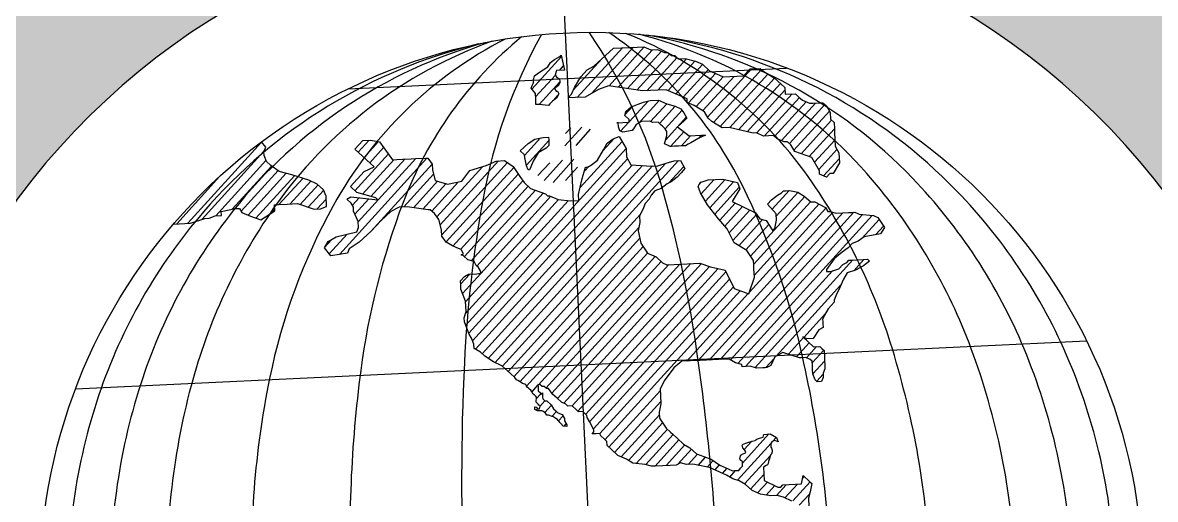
# Model space of a CAD drawing. Header units: metres. Extents: x 125.25 to 127.94, y 109.47 to 110.92.
# Drawn here: x 126.74995 to 126.78834, y 110.6329 to 110.64906 of the extents above; entities that cross this region are included whole.
import ezdxf

# ---------------------------------------------------------------- set-up
doc = ezdxf.new("R2010")
doc.units = ezdxf.units.M
doc.layers.add('ceco.net 83', color=7, linetype='Continuous')

# ---------------------------------------------------------------- blocks, each defined once
blk = doc.blocks.new('A$C14027261')
at = {"layer": 'ceco.net 83', "true_color": 0x000000}
blk.add_hatch(color=18, dxfattribs=at).paths.add_polyline_path([(0.97184, 2.0338), (0, 1.34488), (0.46841, 1.34488, -0.530445), (1.47526, 1.34488), (1.94367, 1.34488)])
at = {"layer": 'ceco.net 83', "color": 18, "true_color": 0x000000}
for p, q in [((0.97184, 1.61193), (0.97184, 1.50747)), ((0.97184, 1.50747), (0.97184, 0.57261)), ((0.96634, 1.48763), (0.9675, 1.48879)), ((0.9675, 1.48879), (0.96984, 1.47597)), ((0.97947, 1.45242), (1.01966, 1.49261)), ((0.99159, 1.45515), (1.02904, 1.49261)), ((0.99474, 1.47825), (1.01197, 1.49261)), ((1.00675, 1.46093), (1.03822, 1.4924)), ((1.01197, 1.49261), (1.03207, 1.49261)), ((1.01457, 1.45936), (1.04494, 1.48973)), ((1.02239, 1.4578), (1.05265, 1.48806)), ((1.03207, 1.49261), (1.03781, 1.49261)), ((1.03781, 1.49261), (1.04356, 1.48973)), ((1.04356, 1.48973), (1.0493, 1.48973)), ((1.0493, 1.48973), (1.05504, 1.48686)), ((0.94128, 1.46116), (0.96772, 1.48759)), ((0.94767, 1.4748), (0.95584, 1.47946)), ((0.95584, 1.47946), (0.95817, 1.48296)), ((0.95817, 1.48296), (0.96167, 1.48529)), ((0.96167, 1.48529), (0.96634, 1.48763)), ((0.96548, 1.47597), (0.96916, 1.47965)), ((0.97632, 1.45865), (1.00181, 1.48414)), ((1.03021, 1.45624), (1.05938, 1.4854)), ((1.03865, 1.45529), (1.06551, 1.48215)), ((1.04804, 1.45529), (1.07347, 1.48072)), ((1.05504, 1.48686), (1.05792, 1.48686)), ((1.05663, 1.4545), (1.08051, 1.47838)), ((1.05792, 1.48686), (1.06079, 1.48399)), ((1.06079, 1.48399), (1.06366, 1.48399)), ((1.06366, 1.48399), (1.06653, 1.48112)), ((1.06653, 1.48112), (1.07228, 1.48112)), ((1.07228, 1.48112), (1.08089, 1.47825)), ((0.78582, 1.46886), (1.15785, 1.46886)), ((0.943, 1.46897), (0.94417, 1.47247)), ((0.943, 1.46664), (0.943, 1.46897)), ((0.94417, 1.47247), (0.94767, 1.4748)), ((0.94417, 1.45466), (0.96177, 1.47226)), ((0.96284, 1.47597), (0.96167, 1.47247)), ((0.96167, 1.47247), (0.96284, 1.47014)), ((0.96984, 1.47597), (0.96284, 1.47597)), ((0.96284, 1.47014), (0.96517, 1.46897)), ((0.96517, 1.46897), (0.96517, 1.46664)), ((0.97751, 1.46103), (0.98325, 1.46964)), ((0.98325, 1.46964), (0.989, 1.47538)), ((0.989, 1.47538), (0.99474, 1.47825)), ((1.06289, 1.45137), (1.08677, 1.47525)), ((1.06915, 1.44824), (1.09146, 1.47056)), ((1.08089, 1.47825), (1.08663, 1.47538)), ((1.08663, 1.47538), (1.09238, 1.46964)), ((1.08897, 1.43053), (1.12809, 1.46964)), ((1.09238, 1.46964), (1.09812, 1.46677)), ((1.12109, 1.4639), (1.12684, 1.46964)), ((1.12684, 1.46964), (1.13545, 1.46964)), ((1.13545, 1.46964), (1.13833, 1.46677)), ((0.94067, 1.46197), (0.94184, 1.4643)), ((0.94417, 1.45731), (0.94067, 1.46197)), ((0.94184, 1.4643), (0.943, 1.46664)), ((0.94683, 1.44793), (0.96517, 1.46627)), ((0.964, 1.46314), (0.9605, 1.46081)), ((0.9605, 1.46081), (0.96167, 1.45847)), ((0.96517, 1.46547), (0.964, 1.46314)), ((0.96517, 1.46664), (0.96517, 1.46547)), ((0.97464, 1.45529), (0.97751, 1.46103)), ((1.00623, 1.46103), (0.99761, 1.45816)), ((1.03494, 1.45529), (1.00623, 1.46103)), ((1.07349, 1.4432), (1.09741, 1.46712)), ((1.07958, 1.4399), (1.10367, 1.464)), ((1.08521, 1.43615), (1.11296, 1.4639)), ((1.0936, 1.42577), (1.13646, 1.46863)), ((1.09812, 1.46677), (1.10386, 1.4639)), ((1.09923, 1.42202), (1.14172, 1.46451)), ((1.10386, 1.4639), (1.12109, 1.4639)), ((1.10729, 1.42069), (1.14729, 1.46068)), ((1.13833, 1.46677), (1.14694, 1.46103)), ((1.14694, 1.46103), (1.15268, 1.45529)), ((0.94417, 1.45264), (0.94417, 1.45731)), ((0.94417, 1.44798), (0.94417, 1.45264)), ((0.95817, 1.45031), (0.95584, 1.44798)), ((0.96167, 1.45264), (0.95817, 1.45031)), ((0.95944, 1.45116), (0.96316, 1.45488)), ((0.96167, 1.45847), (0.96284, 1.45847)), ((0.964, 1.45614), (0.96167, 1.45264)), ((0.96284, 1.45847), (0.964, 1.45614)), ((0.97176, 1.45242), (0.97464, 1.45529)), ((0.97751, 1.45242), (0.97176, 1.45242)), ((0.98612, 1.45242), (0.97751, 1.45242)), ((0.99761, 1.45816), (0.98612, 1.45242)), ((1.05504, 1.45529), (1.03494, 1.45529)), ((1.06079, 1.45242), (1.05504, 1.45529)), ((1.06653, 1.44955), (1.06079, 1.45242)), ((1.07228, 1.44668), (1.06653, 1.44955)), ((1.11459, 1.4186), (1.15198, 1.45599)), ((1.12189, 1.41652), (1.15556, 1.45018)), ((1.15268, 1.45529), (1.15556, 1.45242)), ((1.15556, 1.45242), (1.15556, 1.44668)), ((0.9465, 1.44798), (0.94417, 1.44798)), ((0.95467, 1.44681), (0.9465, 1.44798)), ((0.95584, 1.44798), (0.95467, 1.44681)), ((1.01899, 1.43563), (1.02593, 1.44257)), ((1.02, 1.43865), (1.02467, 1.44215)), ((1.02233, 1.42959), (1.0392, 1.44645)), ((1.02467, 1.44215), (1.03517, 1.44565)), ((1.03008, 1.42795), (1.04863, 1.4465)), ((1.03517, 1.44565), (1.041, 1.44681)), ((1.04051, 1.42899), (1.05489, 1.44337)), ((1.041, 1.44681), (1.048, 1.44681)), ((1.04795, 1.42704), (1.06192, 1.44101)), ((1.048, 1.44681), (1.055, 1.44332)), ((1.055, 1.44332), (1.062, 1.44098)), ((1.062, 1.44098), (1.06667, 1.43865)), ((1.07228, 1.44381), (1.07228, 1.44668)), ((1.07802, 1.44094), (1.07228, 1.44381)), ((1.08663, 1.4352), (1.07802, 1.44094)), ((1.12981, 1.41505), (1.16144, 1.44668)), ((1.13638, 1.41223), (1.1675, 1.44335)), ((1.15556, 1.44668), (1.16417, 1.44668)), ((1.16417, 1.44668), (1.16704, 1.44381)), ((1.16704, 1.44381), (1.16991, 1.44094)), ((1.16991, 1.44094), (1.17566, 1.43807)), ((1.01883, 1.43515), (1.02, 1.43865)), ((1.02233, 1.43165), (1.01883, 1.43515)), ((1.02233, 1.42932), (1.02233, 1.43165)), ((1.05264, 1.42235), (1.06758, 1.43729)), ((1.05266, 1.41299), (1.07094, 1.43127)), ((1.06667, 1.43865), (1.069, 1.43515)), ((1.069, 1.43515), (1.07133, 1.43049)), ((1.07133, 1.43049), (1.069, 1.42816)), ((1.08951, 1.42946), (1.08663, 1.4352)), ((1.14492, 1.41139), (1.17295, 1.43942)), ((1.1505, 1.40759), (1.18098, 1.43807)), ((1.15717, 1.40488), (1.18876, 1.43646)), ((1.16072, 1.39904), (1.19231, 1.43062)), ((1.17566, 1.43807), (1.17853, 1.43807)), ((1.17853, 1.43807), (1.18427, 1.43807)), ((1.18427, 1.43807), (1.18714, 1.43807)), ((1.18714, 1.43807), (1.19002, 1.4352)), ((1.19002, 1.4352), (1.19289, 1.42946)), ((0.6446, 1.36157), (0.71035, 1.42732)), ((0.71368, 1.42289), (0.71027, 1.42743)), ((0.71192, 1.41938), (0.71368, 1.42289)), ((0.78905, 1.41763), (0.79606, 1.42464)), ((0.79178, 1.4149), (0.80153, 1.42464)), ((0.79606, 1.42464), (0.80307, 1.42464)), ((0.79648, 1.4102), (0.80934, 1.42307)), ((0.80307, 1.42464), (0.81008, 1.42289)), ((0.81008, 1.42289), (0.81359, 1.41763)), ((0.96704, 1.41183), (0.9822, 1.42699)), ((0.96809, 1.42227), (0.97281, 1.42699)), ((0.97642, 1.41183), (0.98946, 1.42487)), ((1.01183, 1.42932), (1.02233, 1.42932)), ((1.013, 1.42932), (1.01183, 1.42932)), ((1.013, 1.42582), (1.013, 1.42932)), ((1.01417, 1.42233), (1.013, 1.42582)), ((1.0165, 1.42116), (1.01417, 1.42233)), ((1.01477, 1.42202), (1.02207, 1.42932)), ((1.02467, 1.42233), (1.0165, 1.42116)), ((1.02442, 1.42229), (1.02625, 1.42412)), ((1.02583, 1.42349), (1.02467, 1.42233)), ((1.02817, 1.42699), (1.02583, 1.42349)), ((1.03283, 1.42932), (1.02817, 1.42699)), ((1.03983, 1.42932), (1.03283, 1.42932)), ((1.04217, 1.42816), (1.03983, 1.42932)), ((1.04683, 1.42816), (1.04217, 1.42816)), ((1.048, 1.42699), (1.04683, 1.42816)), ((1.04917, 1.42582), (1.048, 1.42699)), ((1.05033, 1.42466), (1.04917, 1.42582)), ((1.0515, 1.42349), (1.05033, 1.42466)), ((1.05267, 1.42233), (1.0515, 1.42349)), ((1.05383, 1.41999), (1.05267, 1.42233)), ((1.069, 1.42816), (1.06317, 1.42349)), ((1.06317, 1.42349), (1.0725, 1.41533)), ((1.09238, 1.42659), (1.08951, 1.42946)), ((1.10099, 1.42085), (1.09238, 1.42659)), ((1.10674, 1.42085), (1.10099, 1.42085)), ((1.12684, 1.4151), (1.10674, 1.42085)), ((1.16677, 1.3957), (1.19384, 1.42277)), ((1.19289, 1.42946), (1.19289, 1.42372)), ((1.19289, 1.42372), (1.19576, 1.42085)), ((1.19576, 1.42085), (1.19576, 1.4151)), ((0.65675, 1.36433), (0.71204, 1.41962)), ((0.66863, 1.36682), (0.71336, 1.41156)), ((0.71192, 1.41588), (0.71192, 1.41938)), ((0.71368, 1.41062), (0.71192, 1.41588)), ((0.78746, 1.38242), (0.81722, 1.41218)), ((0.80482, 1.40186), (0.78905, 1.41763)), ((0.80117, 1.40551), (0.81347, 1.41781)), ((0.81359, 1.41763), (0.8206, 1.40712)), ((0.929, 1.4095), (0.936, 1.41533)), ((0.9325, 1.40545), (0.94669, 1.41964)), ((0.93359, 1.39715), (0.9535, 1.41707)), ((0.936, 1.41533), (0.94184, 1.41883)), ((0.94184, 1.41883), (0.94884, 1.41999)), ((0.94884, 1.41999), (0.9535, 1.41999)), ((0.9535, 1.413), (0.95117, 1.41066)), ((0.9535, 1.41999), (0.9535, 1.41766)), ((0.9535, 1.41766), (0.9535, 1.413)), ((0.97825, 1.37612), (1.01553, 1.41339)), ((0.99866, 1.40591), (1.00887, 1.41612)), ((0.99938, 1.40712), (1.00289, 1.41238)), ((1.00289, 1.41238), (1.00815, 1.41588)), ((1.00815, 1.41588), (1.01341, 1.41763)), ((1.01341, 1.41763), (1.01866, 1.40712)), ((1.0515, 1.4095), (1.05383, 1.41649)), ((1.05383, 1.41883), (1.05383, 1.41999)), ((1.05383, 1.41649), (1.05383, 1.41883)), ((1.05623, 1.40717), (1.06817, 1.41911)), ((1.06561, 1.40717), (1.07377, 1.41533)), ((1.0725, 1.41533), (1.083, 1.41533)), ((1.08067, 1.413), (1.07367, 1.4095)), ((1.0865, 1.41533), (1.08067, 1.413)), ((1.08093, 1.4131), (1.08316, 1.41533)), ((1.083, 1.41533), (1.0865, 1.41533)), ((1.12971, 1.4151), (1.12684, 1.4151)), ((1.13545, 1.41223), (1.12971, 1.4151)), ((1.14407, 1.41223), (1.13545, 1.41223)), ((1.14694, 1.40936), (1.14407, 1.41223)), ((1.17347, 1.39302), (1.19576, 1.41531)), ((1.19576, 1.4151), (1.19576, 1.41223)), ((1.19576, 1.41223), (1.19576, 1.40649)), ((0.68288, 1.37169), (0.71783, 1.40664)), ((0.69031, 1.36973), (0.72319, 1.40262)), ((0.71718, 1.40712), (0.71368, 1.41062)), ((0.72419, 1.40186), (0.71718, 1.40712)), ((0.73471, 1.39836), (0.72419, 1.40186)), ((0.77177, 1.32919), (0.8497, 1.40712)), ((0.78905, 1.35585), (0.84032, 1.40712)), ((0.79371, 1.37929), (0.82155, 1.40712)), ((0.79606, 1.39836), (0.80482, 1.40186)), ((0.79932, 1.34735), (0.85387, 1.4019)), ((0.80075, 1.37694), (0.83093, 1.40712)), ((0.8206, 1.40712), (0.8241, 1.40712)), ((0.8241, 1.40712), (0.82936, 1.40712)), ((0.82936, 1.40712), (0.83637, 1.40712)), ((0.83637, 1.40712), (0.83988, 1.40712)), ((0.83988, 1.40712), (0.84864, 1.40712)), ((0.84864, 1.40712), (0.85039, 1.40712)), ((0.85039, 1.40712), (0.8539, 1.40186)), ((0.8539, 1.40186), (0.8539, 1.39661)), ((0.85831, 1.35003), (0.91015, 1.40186)), ((0.87582, 1.2643), (1.01866, 1.40714)), ((0.89947, 1.39836), (0.90824, 1.40186)), ((0.90824, 1.40186), (0.91525, 1.40186)), ((0.91525, 1.40186), (0.92226, 1.39661)), ((0.9325, 1.406), (0.929, 1.4095)), ((0.9325, 1.40367), (0.9325, 1.406)), ((0.93367, 1.39667), (0.9325, 1.40367)), ((0.94417, 1.40717), (0.9395, 1.40017)), ((0.95117, 1.41066), (0.94417, 1.40717)), ((0.99413, 1.39836), (0.99938, 1.40712)), ((1.01866, 1.40712), (1.01866, 1.40011)), ((1.05383, 1.40833), (1.0515, 1.4095)), ((1.05617, 1.40717), (1.05383, 1.40833)), ((1.05733, 1.40717), (1.05617, 1.40717)), ((1.05967, 1.40717), (1.05733, 1.40717)), ((1.06317, 1.40717), (1.05967, 1.40717)), ((1.0655, 1.40717), (1.06317, 1.40717)), ((1.069, 1.40717), (1.0655, 1.40717)), ((1.07133, 1.40833), (1.069, 1.40717)), ((1.07367, 1.4095), (1.07133, 1.40833)), ((1.15268, 1.40649), (1.14694, 1.40936)), ((1.15556, 1.40649), (1.15268, 1.40649)), ((1.15843, 1.40362), (1.15556, 1.40649)), ((1.1613, 1.39788), (1.15843, 1.40362)), ((1.17777, 1.38793), (1.19576, 1.40592)), ((1.19576, 1.40649), (1.19576, 1.40075)), ((0.63522, 1.36157), (0.67378, 1.40013)), ((0.69599, 1.36603), (0.72992, 1.39996)), ((0.70256, 1.36321), (0.73689, 1.39754)), ((0.72256, 1.37383), (0.74372, 1.39498)), ((0.73195, 1.37383), (0.75039, 1.39227)), ((0.74873, 1.3931), (0.73471, 1.39836)), ((0.75574, 1.3896), (0.74873, 1.3931)), ((0.78379, 1.3861), (0.79606, 1.39836)), ((0.82818, 1.36682), (0.85458, 1.39322)), ((0.8539, 1.39661), (0.85565, 1.38785)), ((0.85583, 1.35693), (0.89652, 1.39762)), ((0.85916, 1.34149), (0.9177, 1.40003)), ((0.86253, 1.33548), (0.92279, 1.39573)), ((0.87817, 1.25726), (1.01945, 1.39854)), ((0.87844, 1.3861), (0.88545, 1.39486)), ((0.88095, 1.25066), (1.02328, 1.39299)), ((0.88309, 1.24342), (1.03182, 1.39214)), ((0.88545, 1.39486), (0.89947, 1.39836)), ((0.89352, 1.23507), (1.05141, 1.39296)), ((0.89907, 1.23124), (1.06269, 1.39486)), ((0.92226, 1.39661), (0.92752, 1.38785)), ((0.93484, 1.39317), (0.93367, 1.39667)), ((0.936, 1.39317), (0.93484, 1.39317)), ((0.93717, 1.3955), (0.936, 1.39317)), ((0.9395, 1.40017), (0.93717, 1.3955)), ((0.943, 1.38779), (0.95342, 1.39821)), ((0.94795, 1.38336), (0.9645, 1.39991)), ((0.95549, 1.38151), (0.97415, 1.40017)), ((0.96599, 1.38263), (0.97684, 1.39347)), ((0.9801, 1.38259), (0.98361, 1.3931)), ((0.98249, 1.38974), (0.98634, 1.3936)), ((0.98361, 1.3931), (0.98536, 1.3931)), ((0.98536, 1.3931), (0.98887, 1.39486)), ((0.98887, 1.39486), (0.99413, 1.39836)), ((1.01866, 1.40011), (1.02217, 1.3931)), ((1.02217, 1.3931), (1.0397, 1.39135)), ((1.04496, 1.39135), (1.05197, 1.3931)), ((1.05197, 1.3931), (1.05898, 1.39486)), ((1.05898, 1.39486), (1.06424, 1.39486)), ((1.06424, 1.39486), (1.06774, 1.38785)), ((1.17566, 1.39214), (1.1613, 1.39788)), ((1.1814, 1.38066), (1.17566, 1.39214)), ((1.1809, 1.38167), (1.19717, 1.39794)), ((1.19576, 1.40075), (1.19863, 1.39501)), ((1.19863, 1.39501), (1.19863, 1.3864)), ((0.74048, 1.37298), (0.75642, 1.38892)), ((0.74731, 1.37042), (0.76106, 1.38417)), ((0.761, 1.38434), (0.75574, 1.3896)), ((0.76275, 1.37909), (0.761, 1.38434)), ((0.78905, 1.38084), (0.78379, 1.3861)), ((0.83649, 1.36575), (0.85785, 1.38711)), ((0.84431, 1.36419), (0.86489, 1.38477)), ((0.85161, 1.3621), (0.87513, 1.38562)), ((0.85565, 1.38785), (0.86617, 1.38434)), ((0.86617, 1.38434), (0.87844, 1.3861)), ((0.86812, 1.33168), (0.92631, 1.38987)), ((0.87438, 1.32856), (0.92998, 1.38416)), ((0.88847, 1.23941), (1.04041, 1.39135)), ((0.92752, 1.38785), (0.93102, 1.38259)), ((0.93102, 1.38259), (0.93628, 1.37734)), ((0.9766, 1.37033), (0.9801, 1.38259)), ((1.0397, 1.39135), (1.04496, 1.39135)), ((1.05363, 1.37642), (1.06685, 1.38963)), ((1.06424, 1.38434), (1.06073, 1.38084)), ((1.06774, 1.38785), (1.06424, 1.38434)), ((1.18473, 1.37612), (1.19863, 1.39002)), ((1.19863, 1.3864), (1.19289, 1.37779)), ((0.71893, 1.36858), (0.71893, 1.37383)), ((0.71893, 1.37383), (0.72244, 1.37383)), ((0.72244, 1.37383), (0.72945, 1.37383)), ((0.72945, 1.37383), (0.73821, 1.37383)), ((0.73821, 1.37383), (0.75224, 1.36858)), ((0.75485, 1.36858), (0.76275, 1.37648)), ((0.76275, 1.37033), (0.76275, 1.37909)), ((0.78028, 1.37558), (0.78379, 1.37734)), ((0.78379, 1.37208), (0.78028, 1.37558)), ((0.78045, 1.37541), (0.78097, 1.37593)), ((0.78379, 1.37734), (0.80657, 1.37383)), ((0.7847, 1.37027), (0.7907, 1.37627)), ((0.7865, 1.36268), (0.79884, 1.37502)), ((0.80482, 1.37558), (0.78905, 1.38084)), ((0.80657, 1.37383), (0.80482, 1.37558)), ((0.87746, 1.32225), (0.93441, 1.37921)), ((0.88313, 1.31854), (0.94024, 1.37564)), ((0.88772, 1.31375), (0.94681, 1.37283)), ((0.93628, 1.37734), (0.94855, 1.37208)), ((1.05197, 1.37558), (1.04671, 1.37208)), ((1.05547, 1.37734), (1.05197, 1.37558)), ((1.06073, 1.38084), (1.05547, 1.37734)), ((1.07826, 1.37208), (1.08001, 1.37558)), ((1.07907, 1.3737), (1.08127, 1.3759)), ((1.08001, 1.37558), (1.08702, 1.37734)), ((1.08054, 1.36578), (1.09209, 1.37734)), ((1.08367, 1.35952), (1.10099, 1.37685)), ((1.08702, 1.37734), (1.09929, 1.37734)), ((1.08718, 1.35365), (1.10829, 1.37477)), ((1.09929, 1.37734), (1.11156, 1.37383)), ((1.11156, 1.37383), (1.11332, 1.36858)), ((1.1814, 1.37779), (1.1814, 1.38066)), ((1.18714, 1.37492), (1.1814, 1.37779)), ((1.19002, 1.37779), (1.18714, 1.37492)), ((1.19289, 1.37779), (1.19002, 1.37779)), ((0.64707, 1.36157), (0.65934, 1.36507)), ((0.65934, 1.36507), (0.66284, 1.36507)), ((0.66284, 1.36507), (0.6681, 1.36682)), ((0.6681, 1.36682), (0.67336, 1.36682)), ((0.67336, 1.37033), (0.68563, 1.37208)), ((0.67336, 1.36682), (0.67336, 1.37033)), ((0.68563, 1.37208), (0.68914, 1.37208)), ((0.68914, 1.37208), (0.69089, 1.36858)), ((0.69089, 1.36858), (0.6979, 1.36507)), ((0.6979, 1.36507), (0.70666, 1.36157)), ((0.70666, 1.36157), (0.71893, 1.36858)), ((0.71514, 1.36641), (0.71893, 1.3702)), ((0.75224, 1.36858), (0.7575, 1.36858)), ((0.7575, 1.36858), (0.76275, 1.37033)), ((0.78554, 1.36858), (0.78379, 1.37208)), ((0.78554, 1.36507), (0.78554, 1.36858)), ((0.78905, 1.35631), (0.78554, 1.36507)), ((0.81709, 1.36332), (0.80833, 1.35631)), ((0.8241, 1.36682), (0.81709, 1.36332)), ((0.83111, 1.36682), (0.8241, 1.36682)), ((0.84864, 1.36332), (0.83111, 1.36682)), ((0.85039, 1.36332), (0.84864, 1.36332)), ((0.8539, 1.35982), (0.85039, 1.36332)), ((0.8761, 1.27397), (0.96755, 1.36541)), ((0.87669, 1.28394), (0.9595, 1.36675)), ((0.89071, 1.30735), (0.95315, 1.36978)), ((0.94855, 1.37208), (0.95031, 1.37033)), ((0.95031, 1.37033), (0.95206, 1.37033)), ((0.95206, 1.37033), (0.95907, 1.36682)), ((0.95907, 1.36682), (0.96959, 1.36507)), ((0.96959, 1.36507), (0.9766, 1.36507)), ((0.9766, 1.36507), (0.9766, 1.37033)), ((1.03619, 1.36332), (1.03269, 1.35982)), ((1.03795, 1.36682), (1.03619, 1.36332)), ((1.04145, 1.37033), (1.03795, 1.36682)), ((1.04671, 1.37208), (1.04145, 1.37033)), ((1.08001, 1.36682), (1.07826, 1.37208)), ((1.08527, 1.35631), (1.08001, 1.36682)), ((1.09109, 1.34817), (1.11286, 1.36995)), ((1.11332, 1.36858), (1.10631, 1.35806)), ((1.13979, 1.34995), (1.15491, 1.36507)), ((1.14311, 1.34389), (1.16249, 1.36326)), ((1.14487, 1.36157), (1.14837, 1.36332)), ((1.14837, 1.36332), (1.15013, 1.36507)), ((1.15013, 1.36507), (1.15188, 1.36507)), ((1.15188, 1.36507), (1.15538, 1.36507)), ((1.15538, 1.36507), (1.1624, 1.36332)), ((1.1624, 1.36332), (1.16765, 1.35982)), ((0.63256, 1.36157), (0.64707, 1.36157)), ((0.78905, 1.35106), (0.78905, 1.35631)), ((0.80833, 1.35631), (0.79956, 1.34755)), ((0.85741, 1.35456), (0.8539, 1.35982)), ((0.85916, 1.3458), (0.85741, 1.35456)), ((1.03093, 1.35631), (1.02743, 1.3493)), ((1.03269, 1.35982), (1.03093, 1.35631)), ((1.09404, 1.34405), (1.08527, 1.35631)), ((1.09506, 1.34276), (1.10893, 1.35663)), ((1.10631, 1.35806), (1.12559, 1.34755)), ((1.11975, 1.31114), (1.16804, 1.35943)), ((1.12208, 1.30409), (1.17273, 1.35474)), ((1.1361, 1.35456), (1.13961, 1.35806)), ((1.14311, 1.3458), (1.1361, 1.35456)), ((1.13961, 1.35806), (1.14487, 1.36157)), ((1.16765, 1.35982), (1.17291, 1.35456)), ((1.17291, 1.35456), (1.17642, 1.35456)), ((1.17642, 1.35456), (1.18518, 1.3493)), ((0.76275, 1.34054), (0.76977, 1.34405)), ((0.76321, 1.33001), (0.77912, 1.34592)), ((0.76977, 1.34405), (0.78729, 1.34755)), ((0.78729, 1.34755), (0.78905, 1.35106)), ((0.79956, 1.34755), (0.78905, 1.33879)), ((0.85916, 1.34054), (0.85916, 1.3458)), ((0.90518, 1.22797), (1.02834, 1.35112)), ((1.02743, 1.34405), (1.02568, 1.33704)), ((1.02743, 1.3493), (1.02743, 1.34405)), ((1.07106, 1.22491), (1.19114, 1.34498)), ((1.08045, 1.22491), (1.19958, 1.34405)), ((1.08983, 1.22491), (1.20897, 1.34405)), ((1.10105, 1.33529), (1.09404, 1.34405)), ((1.09924, 1.33755), (1.115, 1.35332)), ((1.10264, 1.33157), (1.12108, 1.35001)), ((1.10546, 1.325), (1.12655, 1.3461)), ((1.11732, 1.28056), (1.18548, 1.34871)), ((1.12208, 1.2947), (1.17987, 1.35249)), ((1.12559, 1.34755), (1.12909, 1.3423)), ((1.14311, 1.34054), (1.14311, 1.3458)), ((1.18518, 1.3493), (1.18693, 1.3458)), ((1.18693, 1.3458), (1.18869, 1.3458)), ((1.18869, 1.3458), (1.19395, 1.34405)), ((1.19395, 1.34405), (1.20446, 1.34405)), ((1.20446, 1.34405), (1.20797, 1.34405)), ((1.20797, 1.34405), (1.20972, 1.34405)), ((1.20972, 1.34405), (1.21323, 1.3423)), ((0.75925, 1.33529), (0.76275, 1.34054)), ((0.76451, 1.32828), (0.75925, 1.33529)), ((0.75954, 1.33573), (0.76596, 1.34215)), ((0.78905, 1.33879), (0.78028, 1.33354)), ((0.86266, 1.33529), (0.85916, 1.34054)), ((0.86792, 1.33178), (0.86266, 1.33529)), ((0.90988, 1.22327), (1.02635, 1.33975)), ((1.02568, 1.33704), (1.02743, 1.32653)), ((1.09855, 1.22424), (1.21618, 1.34187)), ((1.10631, 1.32302), (1.10105, 1.33529)), ((1.10453, 1.22083), (1.22439, 1.3407)), ((1.11024, 1.3204), (1.13138, 1.34154)), ((1.11587, 1.31665), (1.13638, 1.33716)), ((1.12909, 1.3423), (1.13435, 1.34054)), ((1.13435, 1.34054), (1.13961, 1.33178)), ((1.14136, 1.33354), (1.14311, 1.34054)), ((1.21323, 1.3423), (1.2255, 1.34054)), ((1.21484, 1.32176), (1.23008, 1.337)), ((1.2255, 1.34054), (1.229, 1.33879)), ((1.229, 1.33879), (1.23426, 1.33003)), ((0.77853, 1.33003), (0.76451, 1.32828)), ((0.78028, 1.33354), (0.77853, 1.33003)), ((0.87143, 1.33003), (0.86792, 1.33178)), ((0.87493, 1.32828), (0.87143, 1.33003)), ((0.87669, 1.32478), (0.87493, 1.32828)), ((0.87493, 1.3239), (0.87669, 1.32478)), ((0.91457, 1.21858), (1.02673, 1.33074)), ((1.02743, 1.32653), (1.03269, 1.31777)), ((1.13961, 1.33178), (1.14136, 1.33354)), ((1.23076, 1.32478), (1.21673, 1.32302)), ((1.22674, 1.32427), (1.2336, 1.33114)), ((1.23426, 1.33003), (1.23076, 1.32478)), ((0.87669, 1.32302), (0.87493, 1.3239)), ((0.88019, 1.31952), (0.87669, 1.32302)), ((0.88545, 1.31777), (0.88019, 1.31952)), ((0.8872, 1.31426), (0.88545, 1.31777)), ((0.91943, 1.21406), (1.02911, 1.32373)), ((0.92493, 1.21017), (1.03263, 1.31787)), ((1.03269, 1.31777), (1.0397, 1.31426)), ((1.11682, 1.31602), (1.10631, 1.32302)), ((1.12208, 1.30726), (1.11682, 1.31602)), ((1.20622, 1.31777), (1.20271, 1.31426)), ((1.21147, 1.31952), (1.20622, 1.31777)), ((1.21673, 1.32302), (1.21147, 1.31952)), ((0.87318, 1.2992), (0.88123, 1.30726)), ((0.87448, 1.29111), (0.89062, 1.30726)), ((0.87669, 1.3055), (0.88019, 1.30726)), ((0.88019, 1.30726), (0.8872, 1.30726)), ((0.88896, 1.31251), (0.8872, 1.31426)), ((0.8872, 1.30726), (0.88896, 1.30726)), ((0.89071, 1.30901), (0.88896, 1.31251)), ((0.88896, 1.30726), (0.89071, 1.30726)), ((0.89071, 1.30726), (0.89071, 1.30901)), ((0.93504, 1.2109), (1.03884, 1.31469)), ((0.94123, 1.2077), (1.04375, 1.31022)), ((0.9461, 1.20319), (1.05017, 1.30726)), ((0.95062, 1.19832), (1.05955, 1.30726)), ((0.95581, 1.19413), (1.06894, 1.30726)), ((0.96263, 1.19156), (1.07781, 1.30674)), ((1.0397, 1.31426), (1.04496, 1.30901)), ((1.04496, 1.30901), (1.04846, 1.30726)), ((1.04846, 1.30726), (1.06073, 1.30726)), ((1.06073, 1.30726), (1.07125, 1.30726)), ((1.07125, 1.30726), (1.07651, 1.30726)), ((1.07651, 1.30726), (1.08527, 1.30375)), ((1.12208, 1.30375), (1.12208, 1.30726)), ((1.19745, 1.31076), (1.19044, 1.3055)), ((1.20271, 1.31426), (1.19745, 1.31076)), ((0.87318, 1.302), (0.87669, 1.3055)), ((0.87318, 1.2985), (0.87318, 1.302)), ((0.87318, 1.29499), (0.87318, 1.2985)), ((0.96733, 1.18687), (1.08451, 1.30406)), ((0.97377, 1.18393), (1.09174, 1.3019)), ((0.97668, 1.17745), (1.09814, 1.29891)), ((1.08527, 1.30375), (1.09754, 1.30025)), ((1.09754, 1.30025), (1.10455, 1.28448)), ((1.11904, 1.21658), (1.20622, 1.30375)), ((1.12208, 1.30025), (1.12208, 1.30375)), ((1.12208, 1.29324), (1.12208, 1.30025)), ((1.19044, 1.3055), (1.18343, 1.29674)), ((1.18343, 1.29674), (1.18343, 1.29499)), ((1.18693, 1.29499), (1.19395, 1.29674)), ((1.19395, 1.29674), (1.19745, 1.30025)), ((1.19745, 1.30025), (1.20096, 1.302)), ((1.20096, 1.302), (1.20271, 1.30375)), ((1.20271, 1.30375), (1.20446, 1.30375)), ((1.20446, 1.30375), (1.21498, 1.30375)), ((1.20646, 1.29462), (1.2156, 1.30375)), ((1.21498, 1.2985), (1.20797, 1.29499)), ((1.21498, 1.30375), (1.21849, 1.30375)), ((1.22024, 1.302), (1.21498, 1.2985)), ((1.21849, 1.30375), (1.22024, 1.302)), ((0.87669, 1.28448), (0.87318, 1.29499)), ((0.97981, 1.1712), (1.10102, 1.29241)), ((1.11098, 1.2179), (1.18845, 1.29537)), ((1.11682, 1.27922), (1.12208, 1.29324)), ((1.18343, 1.29499), (1.18693, 1.29499)), ((1.19745, 1.28798), (1.19395, 1.28098)), ((1.20096, 1.29324), (1.19745, 1.28798)), ((1.20797, 1.29499), (1.20096, 1.29324)), ((0.87669, 1.27572), (0.87669, 1.28448)), ((0.98509, 1.1671), (1.10391, 1.28592)), ((0.98904, 1.16166), (1.10967, 1.28229)), ((1.06168, 1.22491), (1.11624, 1.27947)), ((1.10455, 1.28448), (1.11682, 1.27922)), ((1.13742, 1.22557), (1.19507, 1.28322)), ((1.19395, 1.28098), (1.19044, 1.27397)), ((0.87493, 1.27046), (0.87669, 1.27572)), ((0.87493, 1.26696), (0.87493, 1.27046)), ((1.18869, 1.26871), (1.18343, 1.26346)), ((1.19044, 1.27397), (1.18869, 1.27046)), ((1.18869, 1.27046), (1.18869, 1.26871)), ((0.87669, 1.2617), (0.87493, 1.26696)), ((0.87844, 1.25645), (0.87669, 1.2617)), ((1.16149, 1.24026), (1.1809, 1.25967)), ((1.17992, 1.2582), (1.17817, 1.2547)), ((1.18343, 1.26346), (1.17992, 1.2582)), ((0.88019, 1.25294), (0.87844, 1.25645)), ((0.88195, 1.24769), (0.88019, 1.25294)), ((1.17817, 1.2547), (1.17817, 1.25294)), ((1.17817, 1.25294), (1.17817, 1.25119)), ((1.17817, 1.25119), (1.17817, 1.24769)), ((0.88195, 1.24418), (0.88195, 1.24769)), ((0.8872, 1.24068), (0.88195, 1.24418)), ((0.89071, 1.23718), (0.8872, 1.24068)), ((1.14787, 1.22663), (1.16128, 1.24004)), ((1.16415, 1.23893), (1.16064, 1.24068)), ((1.16064, 1.24068), (1.16941, 1.23192)), ((1.16941, 1.23893), (1.16415, 1.23893)), ((1.17467, 1.24594), (1.16941, 1.23893)), ((1.17817, 1.24769), (1.17467, 1.24594)), ((0.89772, 1.23192), (0.89071, 1.23718)), ((0.90473, 1.22842), (0.89772, 1.23192)), ((1.15469, 1.22408), (1.16597, 1.23535)), ((1.16291, 1.2229), (1.17192, 1.23192)), ((1.16941, 1.23192), (1.17467, 1.23192)), ((1.17467, 1.23192), (1.17642, 1.23017)), ((1.17642, 1.23017), (1.17817, 1.22842)), ((0.54301, 1.22605), (1.40066, 1.22605)), ((0.91174, 1.22141), (0.90473, 1.22842)), ((0.91525, 1.2179), (0.91174, 1.22141)), ((1.05022, 1.21966), (1.04145, 1.20914)), ((1.05723, 1.22491), (1.05022, 1.21966)), ((1.06424, 1.22491), (1.05723, 1.22491)), ((1.073, 1.22491), (1.06424, 1.22491)), ((1.08878, 1.22491), (1.073, 1.22491)), ((1.09754, 1.22491), (1.08878, 1.22491)), ((1.1028, 1.22141), (1.09754, 1.22491)), ((1.10806, 1.21966), (1.1028, 1.22141)), ((1.10806, 1.2179), (1.10806, 1.21966)), ((1.128, 1.21615), (1.13545, 1.2236)), ((1.13435, 1.22141), (1.1326, 1.2179)), ((1.1361, 1.22491), (1.13435, 1.22141)), ((1.14311, 1.22842), (1.1361, 1.22491)), ((1.15714, 1.22316), (1.14311, 1.22842)), ((1.15889, 1.22316), (1.15714, 1.22316)), ((1.1624, 1.22316), (1.15889, 1.22316)), ((1.1659, 1.22141), (1.1624, 1.22316)), ((1.16765, 1.21966), (1.1659, 1.22141)), ((1.16765, 1.21826), (1.17799, 1.2286)), ((1.16765, 1.21615), (1.16765, 1.21966)), ((1.16772, 1.20895), (1.17817, 1.2194)), ((1.17817, 1.22842), (1.17817, 1.22316)), ((1.17817, 1.22316), (1.17817, 1.21265)), ((0.91664, 1.21582), (0.91525, 1.2179)), ((0.91705, 1.21561), (0.91664, 1.21582)), ((0.91795, 1.21516), (0.91705, 1.21561)), ((0.92154, 1.21247), (0.91795, 1.21516)), ((0.92423, 1.21158), (0.92154, 1.21247)), ((0.92468, 1.21068), (0.92423, 1.21158)), ((0.92558, 1.20889), (0.92468, 1.21068)), ((0.92911, 1.20497), (0.93453, 1.21039)), ((0.93628, 1.2109), (0.93453, 1.2109)), ((0.93453, 1.2109), (0.93453, 1.20914)), ((0.93804, 1.20914), (0.93628, 1.2109)), ((1.11507, 1.2179), (1.10806, 1.2179)), ((1.12033, 1.21615), (1.11507, 1.2179)), ((1.12559, 1.21615), (1.12033, 1.21615)), ((1.12734, 1.21615), (1.12559, 1.21615)), ((1.12909, 1.21615), (1.12734, 1.21615)), ((1.1326, 1.2179), (1.12909, 1.21615)), ((1.16765, 1.21265), (1.16765, 1.21615)), ((1.16765, 1.20914), (1.16765, 1.21265)), ((1.17817, 1.21265), (1.17642, 1.20914)), ((0.92647, 1.20844), (0.92558, 1.20889)), ((0.92737, 1.20754), (0.92647, 1.20844)), ((0.92827, 1.20664), (0.92737, 1.20754)), ((0.92872, 1.20575), (0.92827, 1.20664)), ((0.93006, 1.20305), (0.92872, 1.20575)), ((0.93096, 1.20261), (0.93006, 1.20305)), ((0.93141, 1.20216), (0.93096, 1.20261)), ((0.93186, 1.20171), (0.93141, 1.20216)), ((0.93231, 1.20126), (0.93186, 1.20171)), ((0.93276, 1.20036), (0.93231, 1.20126)), ((0.9327, 1.19917), (0.93628, 1.20275)), ((0.93276, 1.19947), (0.93276, 1.20036)), ((0.93453, 1.20914), (0.93453, 1.20564)), ((0.93453, 1.20564), (0.93628, 1.20389)), ((0.93628, 1.20389), (0.93628, 1.20214)), ((0.93628, 1.20214), (0.93804, 1.20389)), ((0.93979, 1.20914), (0.93804, 1.20914)), ((0.93804, 1.20389), (0.93804, 1.20038)), ((0.93804, 1.20038), (0.93804, 1.19863)), ((0.94154, 1.20739), (0.93979, 1.20914)), ((0.94329, 1.20739), (0.94154, 1.20739)), ((0.9468, 1.20214), (0.94329, 1.20739)), ((0.95031, 1.19863), (0.9468, 1.20214)), ((0.99199, 1.15522), (1.03795, 1.20118)), ((1.04145, 1.20914), (1.03795, 1.20214)), ((1.03795, 1.20214), (1.03795, 1.19688)), ((1.16941, 1.20389), (1.16765, 1.20914)), ((1.17116, 1.20214), (1.16941, 1.20389)), ((1.17073, 1.20257), (1.17642, 1.20826)), ((1.17467, 1.20214), (1.17116, 1.20214)), ((1.17642, 1.20564), (1.17467, 1.20214)), ((1.17642, 1.20914), (1.17642, 1.20564)), ((0.93096, 1.19139), (0.93096, 1.19229)), ((0.93096, 1.19229), (0.93141, 1.19229)), ((0.93096, 1.19005), (0.93096, 1.19139)), ((0.93141, 1.19229), (0.93231, 1.19184)), ((0.93221, 1.1893), (0.93364, 1.19073)), ((0.93231, 1.19722), (0.93276, 1.19947)), ((0.93231, 1.19633), (0.93231, 1.19722)), ((0.9341, 1.19453), (0.93231, 1.19633)), ((0.93231, 1.19184), (0.93321, 1.19095)), ((0.93321, 1.19095), (0.9341, 1.1905)), ((0.93455, 1.19364), (0.9341, 1.19453)), ((0.9341, 1.1905), (0.935, 1.1905)), ((0.93545, 1.19319), (0.93455, 1.19364)), ((0.935, 1.1905), (0.93545, 1.19274)), ((0.9354, 1.19248), (0.93979, 1.19688)), ((0.93545, 1.19274), (0.93545, 1.19319)), ((0.93804, 1.19863), (0.93979, 1.19688)), ((0.93928, 1.18698), (0.94526, 1.19296)), ((0.93979, 1.19688), (0.94154, 1.19688)), ((0.94154, 1.19688), (0.94505, 1.19338)), ((0.94505, 1.19338), (0.9468, 1.18987)), ((0.95381, 1.19513), (0.95031, 1.19863)), ((0.95732, 1.19338), (0.95381, 1.19513)), ((0.95907, 1.19162), (0.95732, 1.19338)), ((0.96257, 1.19162), (0.95907, 1.19162)), ((0.96608, 1.18812), (0.96257, 1.19162)), ((0.99668, 1.15053), (1.03795, 1.19179)), ((1.03795, 1.19688), (1.03795, 1.18987)), ((0.93321, 1.1887), (0.93096, 1.19005)), ((0.93679, 1.1887), (0.93321, 1.1887)), ((0.93769, 1.18825), (0.93679, 1.1887)), ((0.93994, 1.18646), (0.93769, 1.18825)), ((0.94038, 1.18556), (0.93994, 1.18646)), ((0.94083, 1.18467), (0.94038, 1.18556)), ((0.94218, 1.18467), (0.94083, 1.18467)), ((0.94532, 1.18332), (0.94218, 1.18467)), ((0.9451, 1.18342), (0.94918, 1.18749)), ((0.94622, 1.18332), (0.94532, 1.18332)), ((0.94667, 1.18287), (0.94622, 1.18332)), ((0.94846, 1.18153), (0.94667, 1.18287)), ((0.9468, 1.18987), (0.94855, 1.18812)), ((0.94981, 1.18063), (0.94846, 1.18153)), ((0.94855, 1.18812), (0.95031, 1.18637)), ((0.95031, 1.18637), (0.95381, 1.18462)), ((0.95053, 1.17946), (0.95444, 1.18337)), ((0.95381, 1.18462), (0.95556, 1.18111)), ((0.95556, 1.18111), (0.95556, 1.17936)), ((0.96783, 1.18637), (0.96608, 1.18812)), ((0.97134, 1.18637), (0.96783, 1.18637)), ((0.97484, 1.18286), (0.97134, 1.18637)), ((0.97484, 1.18111), (0.97484, 1.18286)), ((0.9766, 1.17761), (0.97484, 1.18111)), ((1.03795, 1.18987), (1.03619, 1.18286)), ((1.03619, 1.18286), (1.03619, 1.17761)), ((0.95026, 1.17973), (0.94981, 1.18063)), ((0.95115, 1.17884), (0.95026, 1.17973)), ((0.9516, 1.17794), (0.95115, 1.17884)), ((0.95205, 1.17749), (0.9516, 1.17794)), ((0.95295, 1.17659), (0.95205, 1.17749)), ((0.9534, 1.17614), (0.95295, 1.17659)), ((0.9534, 1.1757), (0.9534, 1.17614)), ((0.95429, 1.1748), (0.9534, 1.1757)), ((0.95732, 1.17435), (0.95429, 1.1748)), ((0.95513, 1.17468), (0.95698, 1.17653)), ((0.95556, 1.17936), (0.95732, 1.17586)), ((0.95732, 1.17586), (0.95732, 1.17435)), ((0.9801, 1.1706), (0.9766, 1.17761)), ((1.00204, 1.1465), (1.03619, 1.18066)), ((1.0081, 1.14318), (1.03857, 1.17365)), ((1.03619, 1.17761), (1.04145, 1.16885)), ((0.97835, 1.1671), (0.9801, 1.16885)), ((0.98186, 1.1671), (0.97835, 1.1671)), ((0.9801, 1.16885), (0.9801, 1.1706)), ((0.98536, 1.1671), (0.98186, 1.1671)), ((0.98536, 1.16534), (0.98536, 1.1671)), ((0.98887, 1.16184), (0.98536, 1.16534)), ((0.99062, 1.16009), (0.98887, 1.16184)), ((1.01463, 1.14032), (1.0423, 1.168)), ((1.02261, 1.13892), (1.047, 1.1633)), ((1.04145, 1.16885), (1.04496, 1.16534)), ((1.04496, 1.16534), (1.04671, 1.16359)), ((1.04671, 1.16359), (1.05022, 1.16009)), ((0.99062, 1.15658), (0.99062, 1.16009)), ((0.99413, 1.15308), (0.99062, 1.15658)), ((0.99938, 1.14782), (0.99413, 1.15308)), ((1.03039, 1.13731), (1.05169, 1.15861)), ((1.03978, 1.13731), (1.05657, 1.1541)), ((1.05022, 1.16009), (1.05547, 1.15483)), ((1.05547, 1.15483), (1.06073, 1.15133)), ((1.09958, 1.12203), (1.12965, 1.1521)), ((1.10455, 1.13639), (1.12815, 1.15999)), ((1.10506, 1.15148), (1.10596, 1.15237)), ((1.10596, 1.15237), (1.1091, 1.15327)), ((1.10658, 1.14781), (1.11331, 1.15453)), ((1.1091, 1.15327), (1.11359, 1.15462)), ((1.11359, 1.15462), (1.11628, 1.15507)), ((1.11628, 1.15507), (1.11673, 1.15551)), ((1.11673, 1.15551), (1.11762, 1.15596)), ((1.11762, 1.15596), (1.11897, 1.15641)), ((1.11897, 1.15641), (1.12301, 1.15731)), ((1.12301, 1.15731), (1.1239, 1.15957)), ((1.1239, 1.15957), (1.12909, 1.16009)), ((1.12909, 1.16009), (1.13435, 1.15658)), ((1.12974, 1.15237), (1.12929, 1.15103)), ((1.13019, 1.15327), (1.12974, 1.15237)), ((1.13153, 1.15372), (1.13019, 1.15327)), ((1.13113, 1.15359), (1.13422, 1.15667)), ((1.13288, 1.15417), (1.13153, 1.15372)), ((1.13556, 1.15297), (1.13288, 1.15417)), ((1.13435, 1.15658), (1.13556, 1.15297)), ((1.0064, 1.14432), (0.99938, 1.14782)), ((1.01165, 1.14082), (1.0064, 1.14432)), ((1.04986, 1.13801), (1.06195, 1.15011)), ((1.05855, 1.13731), (1.06691, 1.14568)), ((1.06073, 1.15133), (1.06599, 1.14607)), ((1.06599, 1.14607), (1.07826, 1.14082)), ((1.06684, 1.13622), (1.07348, 1.14286)), ((1.10249, 1.14001), (1.10327, 1.14251)), ((1.10282, 1.14251), (1.10327, 1.14296)), ((1.10327, 1.14251), (1.10282, 1.14251)), ((1.10327, 1.14296), (1.10371, 1.1434)), ((1.10371, 1.1434), (1.10461, 1.14385)), ((1.10461, 1.14385), (1.10596, 1.1443)), ((1.10551, 1.14923), (1.10506, 1.15148)), ((1.10686, 1.14744), (1.10551, 1.14923)), ((1.10596, 1.1443), (1.1073, 1.14475)), ((1.10775, 1.14565), (1.10686, 1.14744)), ((1.1073, 1.14475), (1.10775, 1.14565)), ((1.12884, 1.14251), (1.12839, 1.14116)), ((1.12974, 1.1434), (1.12884, 1.14251)), ((1.12929, 1.15103), (1.12929, 1.15013)), ((1.12929, 1.15013), (1.12929, 1.14879)), ((1.12929, 1.14879), (1.12974, 1.14789)), ((1.12974, 1.14789), (1.13019, 1.1461)), ((1.13019, 1.14475), (1.12974, 1.14385)), ((1.12974, 1.14385), (1.12974, 1.1434)), ((1.13019, 1.1461), (1.13019, 1.14475)), ((1.02217, 1.13906), (1.01165, 1.14082)), ((1.02743, 1.13731), (1.02217, 1.13906)), ((1.03093, 1.13731), (1.02743, 1.13731)), ((1.0432, 1.13731), (1.03093, 1.13731)), ((1.04846, 1.13731), (1.0432, 1.13731)), ((1.05197, 1.13906), (1.04846, 1.13731)), ((1.05723, 1.13731), (1.05197, 1.13906)), ((1.06249, 1.13731), (1.05723, 1.13731)), ((1.0695, 1.13556), (1.06249, 1.13731)), ((1.07651, 1.13381), (1.0695, 1.13556)), ((1.07435, 1.13435), (1.07972, 1.13972)), ((1.09053, 1.1268), (1.07651, 1.13381)), ((1.07826, 1.14082), (1.08527, 1.13556)), ((1.08097, 1.13158), (1.08509, 1.1357)), ((1.08527, 1.13556), (1.09228, 1.13206)), ((1.1028, 1.13906), (1.10249, 1.14001)), ((1.10455, 1.13731), (1.1028, 1.13906)), ((1.1028, 1.13206), (1.10455, 1.13381)), ((1.10455, 1.13381), (1.10455, 1.13731)), ((1.1055, 1.11857), (1.12854, 1.14161)), ((1.12449, 1.13326), (1.12208, 1.13206)), ((1.1257, 1.13399), (1.12449, 1.13326)), ((1.12615, 1.13488), (1.1257, 1.13399)), ((1.1266, 1.13668), (1.12615, 1.13488)), ((1.12705, 1.13757), (1.1266, 1.13668)), ((1.1275, 1.13892), (1.12705, 1.13802)), ((1.12705, 1.13802), (1.12705, 1.13757)), ((1.12794, 1.14026), (1.1275, 1.13892)), ((1.12839, 1.14116), (1.12794, 1.14026)), ((1.08723, 1.12845), (1.09131, 1.13254)), ((1.09579, 1.1233), (1.09053, 1.1268)), ((1.09228, 1.13206), (1.09579, 1.1303)), ((1.09319, 1.12503), (1.09846, 1.1303)), ((1.09579, 1.1303), (1.09754, 1.1303)), ((1.10105, 1.12154), (1.09579, 1.1233)), ((1.09754, 1.1303), (1.10105, 1.1303)), ((1.10105, 1.1303), (1.1028, 1.13206)), ((1.11033, 1.11402), (1.12208, 1.12576)), ((1.12208, 1.13206), (1.12208, 1.12088)), ((1.15363, 1.11629), (1.15538, 1.1233)), ((1.15538, 1.1233), (1.16064, 1.11804)), ((1.10631, 1.11804), (1.10105, 1.12154)), ((1.11156, 1.11278), (1.10631, 1.11804)), ((1.11618, 1.11048), (1.12499, 1.11929)), ((1.12208, 1.12088), (1.13363, 1.11454)), ((1.1234, 1.10832), (1.13104, 1.11596)), ((1.132, 1.10753), (1.14076, 1.11629)), ((1.13363, 1.11454), (1.1361, 1.11454)), ((1.1361, 1.11454), (1.13786, 1.11629)), ((1.13786, 1.11629), (1.14311, 1.11629)), ((1.13904, 1.10518), (1.15014, 1.11629)), ((1.14311, 1.11629), (1.15363, 1.11629)), ((1.14551, 1.10227), (1.16096, 1.11772)), ((1.15479, 1.12094), (1.15627, 1.12241)), ((1.16064, 1.11804), (1.1624, 1.11629)), ((1.1624, 1.11629), (1.16064, 1.10928)), ((1.11858, 1.10928), (1.11156, 1.11278)), ((1.12734, 1.10753), (1.11858, 1.10928)), ((1.1326, 1.10753), (1.12734, 1.10753)), ((1.13786, 1.10578), (1.1326, 1.10753)), ((1.14487, 1.10227), (1.13786, 1.10578)), ((1.15095, 1.09832), (1.16001, 1.10738)), ((1.16064, 1.10928), (1.15889, 1.10402)), ((1.15889, 1.10402), (1.15889, 1.09702))]:
    blk.add_line(p, q, dxfattribs=at)
blk.add_circle((0.97184, 1.04004), 0.46743, dxfattribs=at)
for centre, radius, start, end in [((0.97184, 1.00387), 0.60805, 34.11299, 145.88701), ((0.98162, 1.06379), 0.44572, 100.80108, 136.50744), ((0.99729, 1.09717), 0.41604, 103.11636, 138.91825), ((1.02059, 1.13749), 0.38228, 106.86612, 142.43141), ((1.06351, 1.18898), 0.34647, 114.33356, 148.3925), ((1.13826, 1.23522), 0.33871, 126.92351, 156.44774), ((1.33847, 1.26835), 0.45455, 148.32573, 167.00538), ((0.6052, 1.26835), 0.45455, 12.99462, 31.67427), ((0.80541, 1.23522), 0.33871, 23.55226, 53.07649), ((0.88016, 1.18898), 0.34647, 31.6075, 65.66644), ((0.92308, 1.13749), 0.38228, 37.56859, 73.13388), ((0.94638, 1.09717), 0.41604, 41.08175, 76.88364), ((0.96205, 1.06379), 0.44572, 43.49256, 79.19892), ((0.99682, 1.04937), 0.46667, 136.50744, 158.54657), ((1.03701, 1.06254), 0.46874, 138.91825, 160.14488), ((1.09725, 1.07852), 0.47899, 142.43141, 162.32678), ((1.20963, 1.09906), 0.51804, 148.3925, 165.69979), ((1.40799, 1.11764), 0.63296, 156.44774, 169.76525), ((1.93191, 1.13141), 1.06358, 167.00538, 174.53982), ((0.01176, 1.13141), 1.06358, 5.46018, 12.99462), ((0.53568, 1.11764), 0.63296, 10.23475, 23.55226), ((0.73404, 1.09906), 0.51804, 14.30021, 31.6075), ((0.84642, 1.07852), 0.47899, 17.67322, 37.56859), ((0.90666, 1.06254), 0.46874, 19.85512, 41.08175), ((0.94685, 1.04937), 0.46667, 21.45343, 43.49256), ((1.83779, 1.04004), 1.0697, 169.76525, 180), ((2.88773, 1.04004), 2.02377, 174.53982, 180), ((-0.94406, 1.04004), 2.02377, 0, 5.46018), ((0.10588, 1.04004), 1.0697, 360, 10.23475), ((1.02056, 1.04004), 0.49218, 158.54657, 180), ((1.0993, 1.04004), 0.53497, 160.14488, 180), ((1.218, 1.04004), 0.60573, 162.32678, 180), ((1.44117, 1.04004), 0.75698, 165.69979, 180), ((0.5025, 1.04004), 0.75698, 360, 14.30021), ((0.72567, 1.04004), 0.60573, 360, 17.67322), ((0.84437, 1.04004), 0.53497, 0, 19.85512), ((0.92311, 1.04004), 0.49218, 0, 21.45343)]:
    blk.add_arc(centre, radius, start, end, dxfattribs=at)

msp = doc.modelspace()

# ---------------------------------------------------------------- block references
at = {"layer": 'ceco.net 83', "xscale": 0.04, "yscale": 0.04, "zscale": 0.04, "rotation": 2.725382186149984}
msp.add_blockref('A$C14027261', (126.732378, 110.58663), dxfattribs=at)

doc.saveas('drawing.dxf')
